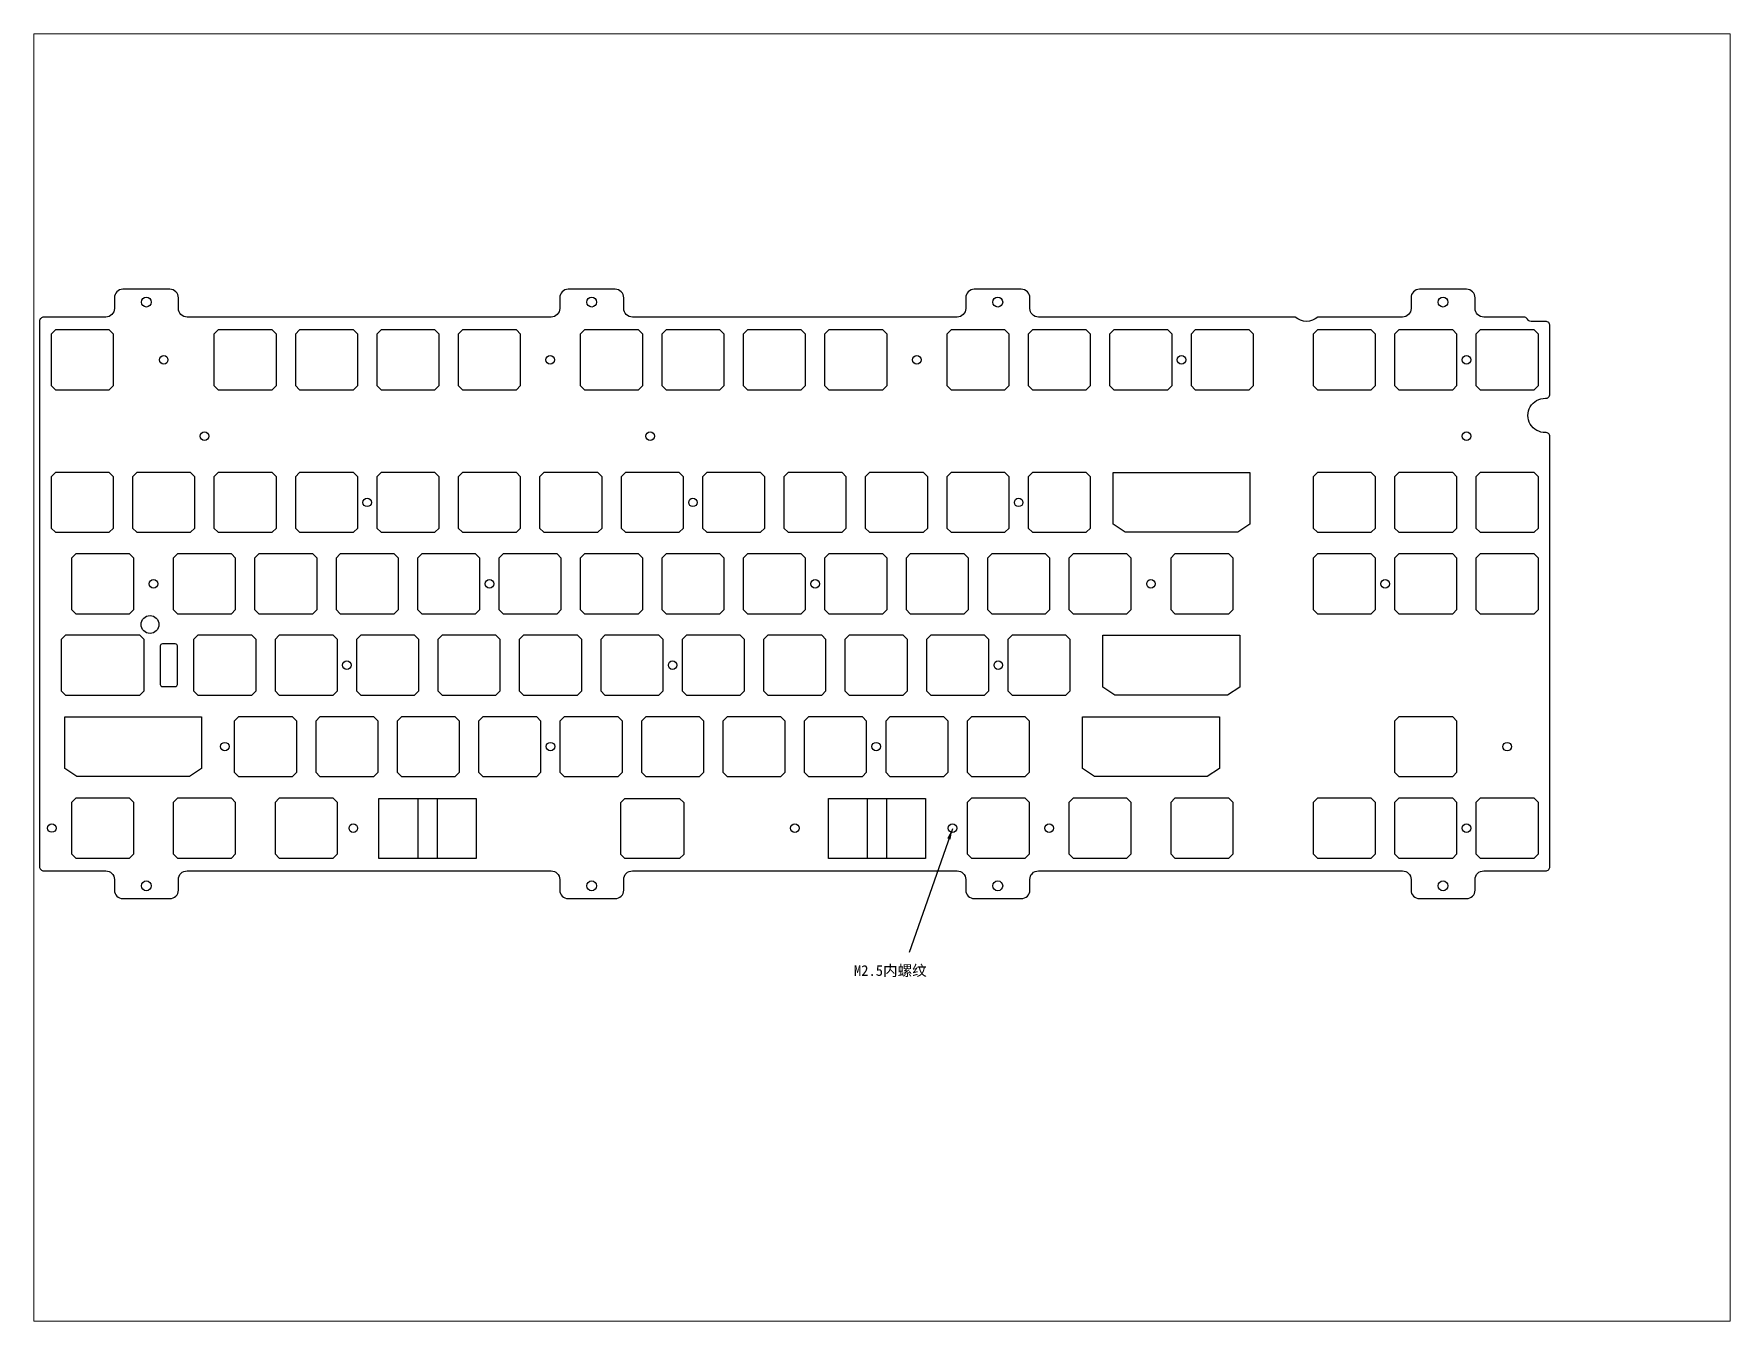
# Paper-space layout '布局1' of a CAD drawing. Header units: millimetres. Extents: x 26 to 231, y 20 to 176.
# The model-space entities are those that its viewports show. They can reach past a viewport. Long polylines and large blocks are cut down to what shows.
import ezdxf

# ---------------------------------------------------------------- set-up
doc = ezdxf.new("R2010")
doc.units = ezdxf.units.MM
doc.styles.get("Standard").update_dxf_attribs({"font": 'arial.ttf'})
doc.dimstyles.new('ISO-25', dxfattribs={"dimtxt": 2.5, "dimasz": 2.5, "dimexe": 1.25, "dimexo": 0.625, "dimtad": 1, "dimtxsty": 'Standard', "dimcen": 2.5, "dimadec": 0, "dimazin": 0, "dimtfac": 1, "dimtmove": 0, "dimatfit": 3, "dimfxl": 1, "dimarcsym": 0})

msp = doc.modelspace()

# ---------------------------------------------------------------- linework, layer by layer
at = {"color": 7, "linetype": 'Continuous'}
for p, q in [((2398.59, 1988.97), (2397.59, 1987.97)), ((2411.19, 1988.97), (2398.59, 1988.97)), ((2412.19, 1987.97), (2411.19, 1988.97)), ((2436.69, 1988.97), (2435.69, 1987.97)), ((2449.29, 1988.97), (2436.69, 1988.97)), ((2450.29, 1987.97), (2449.29, 1988.97)), ((2455.74, 1988.97), (2454.74, 1987.97)), ((2468.34, 1988.97), (2455.74, 1988.97)), ((2469.34, 1987.97), (2468.34, 1988.97)), ((2474.79, 1988.97), (2473.79, 1987.97)), ((2487.39, 1988.97), (2474.79, 1988.97)), ((2488.39, 1987.97), (2487.39, 1988.97)), ((2493.84, 1988.97), (2492.84, 1987.97)), ((2506.44, 1988.97), (2493.84, 1988.97)), ((2507.44, 1987.97), (2506.44, 1988.97)), ((2522.41, 1988.97), (2521.41, 1987.97)), ((2535.01, 1988.97), (2522.41, 1988.97)), ((2536.01, 1987.97), (2535.01, 1988.97)), ((2541.46, 1988.97), (2540.46, 1987.97)), ((2554.06, 1988.97), (2541.46, 1988.97)), ((2555.06, 1987.97), (2554.06, 1988.97)), ((2560.51, 1988.97), (2559.51, 1987.97)), ((2573.11, 1988.97), (2560.51, 1988.97)), ((2574.11, 1987.97), (2573.11, 1988.97)), ((2579.56, 1988.97), (2578.56, 1987.97)), ((2592.16, 1988.97), (2579.56, 1988.97)), ((2593.16, 1987.97), (2592.16, 1988.97)), ((2608.14, 1988.97), (2607.14, 1987.97)), ((2620.74, 1988.97), (2608.14, 1988.97)), ((2621.74, 1987.97), (2620.74, 1988.97)), ((2627.19, 1988.97), (2626.19, 1987.97)), ((2639.79, 1988.97), (2627.19, 1988.97)), ((2640.79, 1987.97), (2639.79, 1988.97)), ((2646.24, 1988.97), (2645.24, 1987.97)), ((2658.84, 1988.97), (2646.24, 1988.97)), ((2659.84, 1987.97), (2658.84, 1988.97)), ((2665.29, 1988.97), (2664.29, 1987.97)), ((2677.89, 1988.97), (2665.29, 1988.97)), ((2678.89, 1987.97), (2677.89, 1988.97)), ((2693.86, 1988.97), (2692.86, 1987.97)), ((2706.46, 1988.97), (2693.86, 1988.97)), ((2707.46, 1987.97), (2706.46, 1988.97)), ((2712.91, 1988.97), (2711.91, 1987.97)), ((2725.51, 1988.97), (2712.91, 1988.97)), ((2726.51, 1987.97), (2725.51, 1988.97)), ((2731.96, 1988.97), (2730.96, 1987.97)), ((2744.56, 1988.97), (2731.96, 1988.97)), ((2745.56, 1987.97), (2744.56, 1988.97)), ((2397.59, 1987.97), (2397.59, 1975.97)), ((2412.19, 1975.97), (2412.19, 1987.97)), ((2435.69, 1987.97), (2435.69, 1975.97)), ((2450.29, 1975.97), (2450.29, 1987.97)), ((2454.74, 1987.97), (2454.74, 1975.97)), ((2469.34, 1975.97), (2469.34, 1987.97)), ((2473.79, 1987.97), (2473.79, 1975.97)), ((2488.39, 1975.97), (2488.39, 1987.97)), ((2492.84, 1987.97), (2492.84, 1975.97)), ((2507.44, 1975.97), (2507.44, 1987.97)), ((2521.41, 1987.97), (2521.41, 1975.97)), ((2536.01, 1975.97), (2536.01, 1987.97)), ((2540.46, 1987.97), (2540.46, 1975.97)), ((2555.06, 1975.97), (2555.06, 1987.97)), ((2559.51, 1987.97), (2559.51, 1975.97)), ((2574.11, 1975.97), (2574.11, 1987.97)), ((2578.56, 1987.97), (2578.56, 1975.97)), ((2593.16, 1975.97), (2593.16, 1987.97)), ((2607.14, 1987.97), (2607.14, 1975.97)), ((2621.74, 1975.97), (2621.74, 1987.97)), ((2626.19, 1987.97), (2626.19, 1975.97)), ((2640.79, 1975.97), (2640.79, 1987.97)), ((2645.24, 1987.97), (2645.24, 1975.97)), ((2659.84, 1975.97), (2659.84, 1987.97)), ((2664.29, 1987.97), (2664.29, 1975.97)), ((2678.89, 1975.97), (2678.89, 1987.97)), ((2692.86, 1987.97), (2692.86, 1975.97)), ((2707.46, 1975.97), (2707.46, 1987.97)), ((2711.91, 1987.97), (2711.91, 1975.97)), ((2726.51, 1975.97), (2726.51, 1987.97)), ((2730.96, 1987.97), (2730.96, 1975.97)), ((2745.56, 1975.97), (2745.56, 1987.97)), ((2397.59, 1975.97), (2398.59, 1974.97)), ((2398.59, 1974.97), (2411.19, 1974.97)), ((2411.19, 1974.97), (2412.19, 1975.97)), ((2435.69, 1975.97), (2436.69, 1974.97)), ((2436.69, 1974.97), (2449.29, 1974.97)), ((2449.29, 1974.97), (2450.29, 1975.97)), ((2454.74, 1975.97), (2455.74, 1974.97)), ((2455.74, 1974.97), (2468.34, 1974.97)), ((2468.34, 1974.97), (2469.34, 1975.97)), ((2473.79, 1975.97), (2474.79, 1974.97)), ((2474.79, 1974.97), (2487.39, 1974.97)), ((2487.39, 1974.97), (2488.39, 1975.97)), ((2492.84, 1975.97), (2493.84, 1974.97)), ((2493.84, 1974.97), (2506.44, 1974.97)), ((2506.44, 1974.97), (2507.44, 1975.97)), ((2521.41, 1975.97), (2522.41, 1974.97)), ((2522.41, 1974.97), (2535.01, 1974.97)), ((2535.01, 1974.97), (2536.01, 1975.97)), ((2540.46, 1975.97), (2541.46, 1974.97)), ((2541.46, 1974.97), (2554.06, 1974.97)), ((2554.06, 1974.97), (2555.06, 1975.97)), ((2559.51, 1975.97), (2560.51, 1974.97)), ((2560.51, 1974.97), (2573.11, 1974.97)), ((2573.11, 1974.97), (2574.11, 1975.97)), ((2578.56, 1975.97), (2579.56, 1974.97)), ((2579.56, 1974.97), (2592.16, 1974.97)), ((2592.16, 1974.97), (2593.16, 1975.97)), ((2607.14, 1975.97), (2608.14, 1974.97)), ((2608.14, 1974.97), (2620.74, 1974.97)), ((2620.74, 1974.97), (2621.74, 1975.97)), ((2626.19, 1975.97), (2627.19, 1974.97)), ((2627.19, 1974.97), (2639.79, 1974.97)), ((2639.79, 1974.97), (2640.79, 1975.97)), ((2645.24, 1975.97), (2646.24, 1974.97)), ((2646.24, 1974.97), (2658.84, 1974.97)), ((2658.84, 1974.97), (2659.84, 1975.97)), ((2664.29, 1975.97), (2665.29, 1974.97)), ((2665.29, 1974.97), (2677.89, 1974.97)), ((2677.89, 1974.97), (2678.89, 1975.97)), ((2692.86, 1975.97), (2693.86, 1974.97)), ((2693.86, 1974.97), (2706.46, 1974.97)), ((2706.46, 1974.97), (2707.46, 1975.97)), ((2711.91, 1975.97), (2712.91, 1974.97)), ((2712.91, 1974.97), (2725.51, 1974.97)), ((2725.51, 1974.97), (2726.51, 1975.97)), ((2730.96, 1975.97), (2731.96, 1974.97)), ((2731.96, 1974.97), (2744.56, 1974.97)), ((2744.56, 1974.97), (2745.56, 1975.97)), ((2398.59, 1955.63), (2397.59, 1954.63)), ((2397.59, 1954.63), (2397.59, 1942.63)), ((2411.19, 1955.63), (2398.59, 1955.63)), ((2412.19, 1954.63), (2411.19, 1955.63)), ((2412.19, 1942.63), (2412.19, 1954.63)), ((2417.64, 1955.63), (2416.64, 1954.63)), ((2416.64, 1954.63), (2416.64, 1942.63)), ((2430.24, 1955.63), (2417.64, 1955.63)), ((2431.24, 1954.63), (2430.24, 1955.63)), ((2431.24, 1942.63), (2431.24, 1954.63)), ((2436.69, 1955.63), (2435.69, 1954.63)), ((2435.69, 1954.63), (2435.69, 1942.63)), ((2449.29, 1955.63), (2436.69, 1955.63)), ((2450.29, 1954.63), (2449.29, 1955.63)), ((2450.29, 1942.63), (2450.29, 1954.63)), ((2455.74, 1955.63), (2454.74, 1954.63)), ((2454.74, 1954.63), (2454.74, 1942.63)), ((2468.34, 1955.63), (2455.74, 1955.63)), ((2469.34, 1954.63), (2468.34, 1955.63)), ((2469.34, 1942.63), (2469.34, 1954.63)), ((2474.79, 1955.63), (2473.79, 1954.63)), ((2473.79, 1954.63), (2473.79, 1942.63)), ((2487.39, 1955.63), (2474.79, 1955.63)), ((2488.39, 1954.63), (2487.39, 1955.63)), ((2488.39, 1942.63), (2488.39, 1954.63)), ((2493.84, 1955.63), (2492.84, 1954.63)), ((2492.84, 1954.63), (2492.84, 1942.63)), ((2506.44, 1955.63), (2493.84, 1955.63)), ((2507.44, 1954.63), (2506.44, 1955.63)), ((2507.44, 1942.63), (2507.44, 1954.63)), ((2512.89, 1955.63), (2511.89, 1954.63)), ((2511.89, 1954.63), (2511.89, 1942.63)), ((2525.49, 1955.63), (2512.89, 1955.63)), ((2526.49, 1954.63), (2525.49, 1955.63)), ((2526.49, 1942.63), (2526.49, 1954.63)), ((2531.94, 1955.63), (2530.94, 1954.63)), ((2530.94, 1954.63), (2530.94, 1942.63)), ((2544.54, 1955.63), (2531.94, 1955.63)), ((2545.54, 1954.63), (2544.54, 1955.63)), ((2545.54, 1942.63), (2545.54, 1954.63)), ((2550.99, 1955.63), (2549.99, 1954.63)), ((2549.99, 1954.63), (2549.99, 1942.63)), ((2563.59, 1955.63), (2550.99, 1955.63)), ((2564.59, 1954.63), (2563.59, 1955.63)), ((2564.59, 1942.63), (2564.59, 1954.63)), ((2570.04, 1955.63), (2569.04, 1954.63)), ((2569.04, 1954.63), (2569.04, 1942.63)), ((2582.64, 1955.63), (2570.04, 1955.63)), ((2583.64, 1954.63), (2582.64, 1955.63)), ((2583.64, 1942.63), (2583.64, 1954.63)), ((2589.09, 1955.63), (2588.09, 1954.63)), ((2588.09, 1954.63), (2588.09, 1942.63)), ((2601.69, 1955.63), (2589.09, 1955.63)), ((2602.69, 1954.63), (2601.69, 1955.63)), ((2602.69, 1942.63), (2602.69, 1954.63)), ((2608.14, 1955.63), (2607.14, 1954.63)), ((2607.14, 1954.63), (2607.14, 1942.63)), ((2620.74, 1955.63), (2608.14, 1955.63)), ((2621.74, 1954.63), (2620.74, 1955.63)), ((2621.74, 1942.63), (2621.74, 1954.63)), ((2627.19, 1955.63), (2626.19, 1954.63)), ((2626.19, 1954.63), (2626.19, 1942.63)), ((2639.79, 1955.63), (2627.19, 1955.63)), ((2640.79, 1954.63), (2639.79, 1955.63)), ((2640.79, 1942.63), (2640.79, 1954.63)), ((2693.86, 1955.63), (2692.86, 1954.63)), ((2692.86, 1954.63), (2692.86, 1942.63)), ((2706.46, 1955.63), (2693.86, 1955.63)), ((2707.46, 1954.63), (2706.46, 1955.63)), ((2707.46, 1942.63), (2707.46, 1954.63)), ((2712.91, 1955.63), (2711.91, 1954.63)), ((2711.91, 1954.63), (2711.91, 1942.63)), ((2725.51, 1955.63), (2712.91, 1955.63)), ((2726.51, 1954.63), (2725.51, 1955.63)), ((2726.51, 1942.63), (2726.51, 1954.63)), ((2731.96, 1955.63), (2730.96, 1954.63)), ((2730.96, 1954.63), (2730.96, 1942.63)), ((2744.56, 1955.63), (2731.96, 1955.63)), ((2745.56, 1954.63), (2744.56, 1955.63)), ((2745.56, 1942.63), (2745.56, 1954.63)), ((2397.59, 1942.63), (2398.59, 1941.63)), ((2398.59, 1941.63), (2411.19, 1941.63)), ((2411.19, 1941.63), (2412.19, 1942.63)), ((2416.64, 1942.63), (2417.64, 1941.63)), ((2417.64, 1941.63), (2430.24, 1941.63)), ((2430.24, 1941.63), (2431.24, 1942.63)), ((2435.69, 1942.63), (2436.69, 1941.63)), ((2436.69, 1941.63), (2449.29, 1941.63)), ((2449.29, 1941.63), (2450.29, 1942.63)), ((2454.74, 1942.63), (2455.74, 1941.63)), ((2455.74, 1941.63), (2468.34, 1941.63)), ((2468.34, 1941.63), (2469.34, 1942.63)), ((2473.79, 1942.63), (2474.79, 1941.63)), ((2474.79, 1941.63), (2487.39, 1941.63)), ((2487.39, 1941.63), (2488.39, 1942.63)), ((2492.84, 1942.63), (2493.84, 1941.63)), ((2493.84, 1941.63), (2506.44, 1941.63)), ((2506.44, 1941.63), (2507.44, 1942.63)), ((2511.89, 1942.63), (2512.89, 1941.63)), ((2512.89, 1941.63), (2525.49, 1941.63)), ((2525.49, 1941.63), (2526.49, 1942.63)), ((2530.94, 1942.63), (2531.94, 1941.63)), ((2531.94, 1941.63), (2544.54, 1941.63)), ((2544.54, 1941.63), (2545.54, 1942.63)), ((2549.99, 1942.63), (2550.99, 1941.63)), ((2550.99, 1941.63), (2563.59, 1941.63)), ((2563.59, 1941.63), (2564.59, 1942.63)), ((2569.04, 1942.63), (2570.04, 1941.63)), ((2570.04, 1941.63), (2582.64, 1941.63)), ((2582.64, 1941.63), (2583.64, 1942.63)), ((2588.09, 1942.63), (2589.09, 1941.63)), ((2589.09, 1941.63), (2601.69, 1941.63)), ((2601.69, 1941.63), (2602.69, 1942.63)), ((2607.14, 1942.63), (2608.14, 1941.63)), ((2608.14, 1941.63), (2620.74, 1941.63)), ((2620.74, 1941.63), (2621.74, 1942.63)), ((2626.19, 1942.63), (2627.19, 1941.63)), ((2627.19, 1941.63), (2639.79, 1941.63)), ((2639.79, 1941.63), (2640.79, 1942.63)), ((2692.86, 1942.63), (2693.86, 1941.63)), ((2693.86, 1941.63), (2706.46, 1941.63)), ((2706.46, 1941.63), (2707.46, 1942.63)), ((2711.91, 1942.63), (2712.91, 1941.63)), ((2712.91, 1941.63), (2725.51, 1941.63)), ((2725.51, 1941.63), (2726.51, 1942.63)), ((2730.96, 1942.63), (2731.96, 1941.63)), ((2731.96, 1941.63), (2744.56, 1941.63)), ((2744.56, 1941.63), (2745.56, 1942.63)), ((2403.35, 1936.58), (2402.35, 1935.58)), ((2415.95, 1936.58), (2403.35, 1936.58)), ((2416.95, 1935.58), (2415.95, 1936.58)), ((2427.16, 1936.58), (2426.16, 1935.58)), ((2439.76, 1936.58), (2427.16, 1936.58)), ((2440.76, 1935.58), (2439.76, 1936.58)), ((2446.21, 1936.58), (2445.21, 1935.58)), ((2458.81, 1936.58), (2446.21, 1936.58)), ((2459.81, 1935.58), (2458.81, 1936.58)), ((2465.26, 1936.58), (2464.26, 1935.58)), ((2477.86, 1936.58), (2465.26, 1936.58)), ((2478.86, 1935.58), (2477.86, 1936.58)), ((2484.31, 1936.58), (2483.31, 1935.58)), ((2496.91, 1936.58), (2484.31, 1936.58)), ((2497.91, 1935.58), (2496.91, 1936.58)), ((2503.36, 1936.58), (2502.36, 1935.58)), ((2515.96, 1936.58), (2503.36, 1936.58)), ((2516.96, 1935.58), (2515.96, 1936.58)), ((2522.41, 1936.58), (2521.41, 1935.58)), ((2535.01, 1936.58), (2522.41, 1936.58)), ((2536.01, 1935.58), (2535.01, 1936.58)), ((2541.46, 1936.58), (2540.46, 1935.58)), ((2554.06, 1936.58), (2541.46, 1936.58)), ((2555.06, 1935.58), (2554.06, 1936.58)), ((2560.51, 1936.58), (2559.51, 1935.58)), ((2573.11, 1936.58), (2560.51, 1936.58)), ((2574.11, 1935.58), (2573.11, 1936.58)), ((2579.56, 1936.58), (2578.56, 1935.58)), ((2592.16, 1936.58), (2579.56, 1936.58)), ((2593.16, 1935.58), (2592.16, 1936.58)), ((2598.61, 1936.58), (2597.61, 1935.58)), ((2611.21, 1936.58), (2598.61, 1936.58)), ((2612.21, 1935.58), (2611.21, 1936.58)), ((2617.66, 1936.58), (2616.66, 1935.58)), ((2630.26, 1936.58), (2617.66, 1936.58)), ((2631.26, 1935.58), (2630.26, 1936.58)), ((2636.71, 1936.58), (2635.71, 1935.58)), ((2649.31, 1936.58), (2636.71, 1936.58)), ((2650.31, 1935.58), (2649.31, 1936.58)), ((2660.53, 1936.58), (2659.53, 1935.58)), ((2673.13, 1936.58), (2660.53, 1936.58)), ((2674.13, 1935.58), (2673.13, 1936.58)), ((2693.86, 1936.58), (2692.86, 1935.58)), ((2706.46, 1936.58), (2693.86, 1936.58)), ((2707.46, 1935.58), (2706.46, 1936.58)), ((2712.91, 1936.58), (2711.91, 1935.58)), ((2725.51, 1936.58), (2712.91, 1936.58)), ((2726.51, 1935.58), (2725.51, 1936.58)), ((2731.96, 1936.58), (2730.96, 1935.58)), ((2744.56, 1936.58), (2731.96, 1936.58)), ((2745.56, 1935.58), (2744.56, 1936.58)), ((2402.35, 1935.58), (2402.35, 1923.58)), ((2416.95, 1923.58), (2416.95, 1935.58)), ((2426.16, 1935.58), (2426.16, 1923.58)), ((2440.76, 1923.58), (2440.76, 1935.58)), ((2445.21, 1935.58), (2445.21, 1923.58)), ((2459.81, 1923.58), (2459.81, 1935.58)), ((2464.26, 1935.58), (2464.26, 1923.58)), ((2478.86, 1923.58), (2478.86, 1935.58)), ((2483.31, 1935.58), (2483.31, 1923.58)), ((2497.91, 1923.58), (2497.91, 1935.58)), ((2502.36, 1935.58), (2502.36, 1923.58)), ((2516.96, 1923.58), (2516.96, 1935.58)), ((2521.41, 1935.58), (2521.41, 1923.58)), ((2536.01, 1923.58), (2536.01, 1935.58)), ((2540.46, 1935.58), (2540.46, 1923.58)), ((2555.06, 1923.58), (2555.06, 1935.58)), ((2559.51, 1935.58), (2559.51, 1923.58)), ((2574.11, 1923.58), (2574.11, 1935.58)), ((2578.56, 1935.58), (2578.56, 1923.58)), ((2593.16, 1923.58), (2593.16, 1935.58)), ((2597.61, 1935.58), (2597.61, 1923.58)), ((2612.21, 1923.58), (2612.21, 1935.58)), ((2616.66, 1935.58), (2616.66, 1923.58)), ((2631.26, 1923.58), (2631.26, 1935.58)), ((2635.71, 1935.58), (2635.71, 1923.58)), ((2650.31, 1923.58), (2650.31, 1935.58)), ((2659.53, 1935.58), (2659.53, 1923.58)), ((2674.13, 1923.58), (2674.13, 1935.58)), ((2692.86, 1935.58), (2692.86, 1923.58)), ((2707.46, 1923.58), (2707.46, 1935.58)), ((2711.91, 1935.58), (2711.91, 1923.58)), ((2726.51, 1923.58), (2726.51, 1935.58)), ((2730.96, 1935.58), (2730.96, 1923.58)), ((2745.56, 1923.58), (2745.56, 1935.58)), ((2402.35, 1923.58), (2403.35, 1922.58)), ((2403.35, 1922.58), (2415.95, 1922.58)), ((2415.95, 1922.58), (2416.95, 1923.58)), ((2426.16, 1923.58), (2427.16, 1922.58)), ((2427.16, 1922.58), (2439.76, 1922.58)), ((2439.76, 1922.58), (2440.76, 1923.58)), ((2445.21, 1923.58), (2446.21, 1922.58)), ((2446.21, 1922.58), (2458.81, 1922.58)), ((2458.81, 1922.58), (2459.81, 1923.58)), ((2464.26, 1923.58), (2465.26, 1922.58)), ((2465.26, 1922.58), (2477.86, 1922.58)), ((2477.86, 1922.58), (2478.86, 1923.58)), ((2483.31, 1923.58), (2484.31, 1922.58)), ((2484.31, 1922.58), (2496.91, 1922.58)), ((2496.91, 1922.58), (2497.91, 1923.58)), ((2502.36, 1923.58), (2503.36, 1922.58)), ((2503.36, 1922.58), (2515.96, 1922.58)), ((2515.96, 1922.58), (2516.96, 1923.58)), ((2521.41, 1923.58), (2522.41, 1922.58)), ((2522.41, 1922.58), (2535.01, 1922.58)), ((2535.01, 1922.58), (2536.01, 1923.58)), ((2540.46, 1923.58), (2541.46, 1922.58)), ((2541.46, 1922.58), (2554.06, 1922.58)), ((2554.06, 1922.58), (2555.06, 1923.58)), ((2559.51, 1923.58), (2560.51, 1922.58)), ((2560.51, 1922.58), (2573.11, 1922.58)), ((2573.11, 1922.58), (2574.11, 1923.58)), ((2578.56, 1923.58), (2579.56, 1922.58)), ((2579.56, 1922.58), (2592.16, 1922.58)), ((2592.16, 1922.58), (2593.16, 1923.58)), ((2597.61, 1923.58), (2598.61, 1922.58)), ((2598.61, 1922.58), (2611.21, 1922.58)), ((2611.21, 1922.58), (2612.21, 1923.58)), ((2616.66, 1923.58), (2617.66, 1922.58)), ((2617.66, 1922.58), (2630.26, 1922.58)), ((2630.26, 1922.58), (2631.26, 1923.58)), ((2635.71, 1923.58), (2636.71, 1922.58)), ((2636.71, 1922.58), (2649.31, 1922.58)), ((2649.31, 1922.58), (2650.31, 1923.58)), ((2659.53, 1923.58), (2660.53, 1922.58)), ((2660.53, 1922.58), (2673.13, 1922.58)), ((2673.13, 1922.58), (2674.13, 1923.58)), ((2692.86, 1923.58), (2693.86, 1922.58)), ((2693.86, 1922.58), (2706.46, 1922.58)), ((2706.46, 1922.58), (2707.46, 1923.58)), ((2711.91, 1923.58), (2712.91, 1922.58)), ((2712.91, 1922.58), (2725.51, 1922.58)), ((2725.51, 1922.58), (2726.51, 1923.58)), ((2730.96, 1923.58), (2731.96, 1922.58)), ((2731.96, 1922.58), (2744.56, 1922.58)), ((2744.56, 1922.58), (2745.56, 1923.58)), ((2400.97, 1917.53), (2399.97, 1916.53)), ((2418.33, 1917.53), (2400.97, 1917.53)), ((2419.33, 1916.53), (2418.33, 1917.53)), ((2431.93, 1917.53), (2430.93, 1916.53)), ((2444.53, 1917.53), (2431.93, 1917.53)), ((2445.53, 1916.53), (2444.53, 1917.53)), ((2450.98, 1917.53), (2449.98, 1916.53)), ((2463.58, 1917.53), (2450.98, 1917.53)), ((2464.58, 1916.53), (2463.58, 1917.53)), ((2470.03, 1917.53), (2469.03, 1916.53)), ((2482.63, 1917.53), (2470.03, 1917.53)), ((2483.63, 1916.53), (2482.63, 1917.53)), ((2489.08, 1917.53), (2488.08, 1916.53)), ((2501.68, 1917.53), (2489.08, 1917.53)), ((2502.68, 1916.53), (2501.68, 1917.53)), ((2508.13, 1917.53), (2507.13, 1916.53)), ((2520.73, 1917.53), (2508.13, 1917.53)), ((2521.73, 1916.53), (2520.73, 1917.53)), ((2527.18, 1917.53), (2526.18, 1916.53)), ((2539.78, 1917.53), (2527.18, 1917.53)), ((2540.78, 1916.53), (2539.78, 1917.53)), ((2546.23, 1917.53), (2545.23, 1916.53)), ((2558.83, 1917.53), (2546.23, 1917.53)), ((2559.83, 1916.53), (2558.83, 1917.53)), ((2565.28, 1917.53), (2564.28, 1916.53)), ((2577.88, 1917.53), (2565.28, 1917.53)), ((2578.88, 1916.53), (2577.88, 1917.53)), ((2584.33, 1917.53), (2583.33, 1916.53)), ((2596.93, 1917.53), (2584.33, 1917.53)), ((2597.93, 1916.53), (2596.93, 1917.53)), ((2603.38, 1917.53), (2602.38, 1916.53)), ((2615.98, 1917.53), (2603.38, 1917.53)), ((2616.98, 1916.53), (2615.98, 1917.53)), ((2622.43, 1917.53), (2621.43, 1916.53)), ((2635.03, 1917.53), (2622.43, 1917.53)), ((2636.03, 1916.53), (2635.03, 1917.53)), ((2399.97, 1916.53), (2399.97, 1904.53)), ((2419.33, 1904.53), (2419.33, 1916.53)), ((2430.93, 1916.53), (2430.93, 1904.53)), ((2445.53, 1904.53), (2445.53, 1916.53)), ((2449.98, 1916.53), (2449.98, 1904.53)), ((2464.58, 1904.53), (2464.58, 1916.53)), ((2469.03, 1916.53), (2469.03, 1904.53)), ((2483.63, 1904.53), (2483.63, 1916.53)), ((2488.08, 1916.53), (2488.08, 1904.53)), ((2502.68, 1904.53), (2502.68, 1916.53)), ((2507.13, 1916.53), (2507.13, 1904.53)), ((2521.73, 1904.53), (2521.73, 1916.53)), ((2526.18, 1916.53), (2526.18, 1904.53)), ((2540.78, 1904.53), (2540.78, 1916.53)), ((2545.23, 1916.53), (2545.23, 1904.53)), ((2559.83, 1904.53), (2559.83, 1916.53)), ((2564.28, 1916.53), (2564.28, 1904.53)), ((2578.88, 1904.53), (2578.88, 1916.53)), ((2583.33, 1916.53), (2583.33, 1904.53)), ((2597.93, 1904.53), (2597.93, 1916.53)), ((2602.38, 1916.53), (2602.38, 1904.53)), ((2616.98, 1904.53), (2616.98, 1916.53)), ((2621.43, 1916.53), (2621.43, 1904.53)), ((2636.03, 1904.53), (2636.03, 1916.53)), ((2399.97, 1904.53), (2400.97, 1903.53)), ((2400.97, 1903.53), (2418.33, 1903.53)), ((2418.33, 1903.53), (2419.33, 1904.53)), ((2430.93, 1904.53), (2431.93, 1903.53)), ((2431.93, 1903.53), (2444.53, 1903.53)), ((2444.53, 1903.53), (2445.53, 1904.53)), ((2449.98, 1904.53), (2450.98, 1903.53)), ((2450.98, 1903.53), (2463.58, 1903.53)), ((2463.58, 1903.53), (2464.58, 1904.53)), ((2469.03, 1904.53), (2470.03, 1903.53)), ((2470.03, 1903.53), (2482.63, 1903.53)), ((2482.63, 1903.53), (2483.63, 1904.53)), ((2488.08, 1904.53), (2489.08, 1903.53)), ((2489.08, 1903.53), (2501.68, 1903.53)), ((2501.68, 1903.53), (2502.68, 1904.53)), ((2507.13, 1904.53), (2508.13, 1903.53)), ((2508.13, 1903.53), (2520.73, 1903.53)), ((2520.73, 1903.53), (2521.73, 1904.53)), ((2526.18, 1904.53), (2527.18, 1903.53)), ((2527.18, 1903.53), (2539.78, 1903.53)), ((2539.78, 1903.53), (2540.78, 1904.53)), ((2545.23, 1904.53), (2546.23, 1903.53)), ((2546.23, 1903.53), (2558.83, 1903.53)), ((2558.83, 1903.53), (2559.83, 1904.53)), ((2564.28, 1904.53), (2565.28, 1903.53)), ((2565.28, 1903.53), (2577.88, 1903.53)), ((2577.88, 1903.53), (2578.88, 1904.53)), ((2583.33, 1904.53), (2584.33, 1903.53)), ((2584.33, 1903.53), (2596.93, 1903.53)), ((2596.93, 1903.53), (2597.93, 1904.53)), ((2602.38, 1904.53), (2603.38, 1903.53)), ((2603.38, 1903.53), (2615.98, 1903.53)), ((2615.98, 1903.53), (2616.98, 1904.53)), ((2621.43, 1904.53), (2622.43, 1903.53)), ((2622.43, 1903.53), (2635.03, 1903.53)), ((2635.03, 1903.53), (2636.03, 1904.53)), ((2441.45, 1898.48), (2440.45, 1897.48)), ((2440.45, 1897.48), (2440.45, 1885.48)), ((2454.05, 1898.48), (2441.45, 1898.48)), ((2455.05, 1897.48), (2454.05, 1898.48)), ((2455.05, 1885.48), (2455.05, 1897.48)), ((2460.5, 1898.48), (2459.5, 1897.48)), ((2459.5, 1897.48), (2459.5, 1885.48)), ((2473.1, 1898.48), (2460.5, 1898.48)), ((2474.1, 1897.48), (2473.1, 1898.48)), ((2474.1, 1885.48), (2474.1, 1897.48)), ((2479.55, 1898.48), (2478.55, 1897.48)), ((2478.55, 1897.48), (2478.55, 1885.48)), ((2492.15, 1898.48), (2479.55, 1898.48)), ((2493.15, 1897.48), (2492.15, 1898.48)), ((2493.15, 1885.48), (2493.15, 1897.48)), ((2498.6, 1898.48), (2497.6, 1897.48)), ((2497.6, 1897.48), (2497.6, 1885.48)), ((2511.2, 1898.48), (2498.6, 1898.48)), ((2512.2, 1897.48), (2511.2, 1898.48)), ((2512.2, 1885.48), (2512.2, 1897.48)), ((2517.65, 1898.48), (2516.65, 1897.48)), ((2516.65, 1897.48), (2516.65, 1885.48)), ((2530.25, 1898.48), (2517.65, 1898.48)), ((2531.25, 1897.48), (2530.25, 1898.48)), ((2531.25, 1885.48), (2531.25, 1897.48)), ((2536.7, 1898.48), (2535.7, 1897.48)), ((2535.7, 1897.48), (2535.7, 1885.48)), ((2549.3, 1898.48), (2536.7, 1898.48)), ((2550.3, 1897.48), (2549.3, 1898.48)), ((2550.3, 1885.48), (2550.3, 1897.48)), ((2555.75, 1898.48), (2554.75, 1897.48)), ((2554.75, 1897.48), (2554.75, 1885.48)), ((2568.35, 1898.48), (2555.75, 1898.48)), ((2569.35, 1897.48), (2568.35, 1898.48)), ((2569.35, 1885.48), (2569.35, 1897.48)), ((2574.8, 1898.48), (2573.8, 1897.48)), ((2573.8, 1897.48), (2573.8, 1885.48)), ((2587.4, 1898.48), (2574.8, 1898.48)), ((2588.4, 1897.48), (2587.4, 1898.48)), ((2588.4, 1885.48), (2588.4, 1897.48)), ((2593.85, 1898.48), (2592.85, 1897.48)), ((2592.85, 1897.48), (2592.85, 1885.48)), ((2606.45, 1898.48), (2593.85, 1898.48)), ((2607.45, 1897.48), (2606.45, 1898.48)), ((2607.45, 1885.48), (2607.45, 1897.48)), ((2612.9, 1898.48), (2611.9, 1897.48)), ((2611.9, 1897.48), (2611.9, 1885.48)), ((2625.5, 1898.48), (2612.9, 1898.48)), ((2626.5, 1897.48), (2625.5, 1898.48)), ((2626.5, 1885.48), (2626.5, 1897.48)), ((2712.91, 1898.48), (2711.91, 1897.48)), ((2711.91, 1897.48), (2711.91, 1885.48)), ((2725.51, 1898.48), (2712.91, 1898.48)), ((2726.51, 1897.48), (2725.51, 1898.48)), ((2726.51, 1885.48), (2726.51, 1897.48)), ((2440.45, 1885.48), (2441.45, 1884.48)), ((2454.05, 1884.48), (2455.05, 1885.48)), ((2459.5, 1885.48), (2460.5, 1884.48)), ((2473.1, 1884.48), (2474.1, 1885.48)), ((2478.55, 1885.48), (2479.55, 1884.48)), ((2492.15, 1884.48), (2493.15, 1885.48)), ((2497.6, 1885.48), (2498.6, 1884.48)), ((2511.2, 1884.48), (2512.2, 1885.48)), ((2516.65, 1885.48), (2517.65, 1884.48)), ((2530.25, 1884.48), (2531.25, 1885.48)), ((2535.7, 1885.48), (2536.7, 1884.48)), ((2549.3, 1884.48), (2550.3, 1885.48)), ((2554.75, 1885.48), (2555.75, 1884.48)), ((2568.35, 1884.48), (2569.35, 1885.48)), ((2573.8, 1885.48), (2574.8, 1884.48)), ((2587.4, 1884.48), (2588.4, 1885.48)), ((2592.85, 1885.48), (2593.85, 1884.48)), ((2606.45, 1884.48), (2607.45, 1885.48)), ((2611.9, 1885.48), (2612.9, 1884.48)), ((2625.5, 1884.48), (2626.5, 1885.48)), ((2711.91, 1885.48), (2712.91, 1884.48)), ((2725.51, 1884.48), (2726.51, 1885.48)), ((2441.45, 1884.48), (2454.05, 1884.48)), ((2460.5, 1884.48), (2473.1, 1884.48)), ((2479.55, 1884.48), (2492.15, 1884.48)), ((2498.6, 1884.48), (2511.2, 1884.48)), ((2517.65, 1884.48), (2530.25, 1884.48)), ((2536.7, 1884.48), (2549.3, 1884.48)), ((2555.75, 1884.48), (2568.35, 1884.48)), ((2574.8, 1884.48), (2587.4, 1884.48)), ((2593.85, 1884.48), (2606.45, 1884.48)), ((2612.9, 1884.48), (2625.5, 1884.48)), ((2712.91, 1884.48), (2725.51, 1884.48)), ((2403.35, 1879.43), (2402.35, 1878.43)), ((2402.35, 1878.43), (2402.35, 1866.43)), ((2415.95, 1879.43), (2403.35, 1879.43)), ((2416.95, 1878.43), (2415.95, 1879.43)), ((2416.95, 1866.43), (2416.95, 1878.43)), ((2427.16, 1879.43), (2426.16, 1878.43)), ((2426.16, 1878.43), (2426.16, 1866.43)), ((2439.76, 1879.43), (2427.16, 1879.43)), ((2440.76, 1878.43), (2439.76, 1879.43)), ((2440.76, 1866.43), (2440.76, 1878.43)), ((2450.98, 1879.43), (2449.98, 1878.43)), ((2449.98, 1878.43), (2449.98, 1866.43)), ((2463.58, 1879.43), (2450.98, 1879.43)), ((2464.58, 1878.43), (2463.58, 1879.43)), ((2464.58, 1866.43), (2464.58, 1878.43)), ((2612.9, 1879.43), (2611.9, 1878.43)), ((2611.9, 1878.43), (2611.9, 1866.43)), ((2625.5, 1879.43), (2612.9, 1879.43)), ((2626.5, 1878.43), (2625.5, 1879.43)), ((2626.5, 1866.43), (2626.5, 1878.43)), ((2636.71, 1879.43), (2635.71, 1878.43)), ((2635.71, 1878.43), (2635.71, 1866.43)), ((2649.31, 1879.43), (2636.71, 1879.43)), ((2650.31, 1878.43), (2649.31, 1879.43)), ((2650.31, 1866.43), (2650.31, 1878.43)), ((2660.53, 1879.43), (2659.53, 1878.43)), ((2659.53, 1878.43), (2659.53, 1866.43)), ((2673.13, 1879.43), (2660.53, 1879.43)), ((2674.13, 1878.43), (2673.13, 1879.43)), ((2674.13, 1866.43), (2674.13, 1878.43)), ((2693.86, 1879.43), (2692.86, 1878.43)), ((2692.86, 1878.43), (2692.86, 1866.43)), ((2706.46, 1879.43), (2693.86, 1879.43)), ((2707.46, 1878.43), (2706.46, 1879.43)), ((2707.46, 1866.43), (2707.46, 1878.43)), ((2712.91, 1879.43), (2711.91, 1878.43)), ((2711.91, 1878.43), (2711.91, 1866.43)), ((2725.51, 1879.43), (2712.91, 1879.43)), ((2726.51, 1878.43), (2725.51, 1879.43)), ((2726.51, 1866.43), (2726.51, 1878.43)), ((2731.96, 1879.43), (2730.96, 1878.43)), ((2730.96, 1878.43), (2730.96, 1866.43)), ((2744.56, 1879.43), (2731.96, 1879.43)), ((2745.56, 1878.43), (2744.56, 1879.43)), ((2745.56, 1866.43), (2745.56, 1878.43)), ((2402.35, 1866.43), (2403.35, 1865.43)), ((2403.35, 1865.43), (2415.95, 1865.43)), ((2415.95, 1865.43), (2416.95, 1866.43)), ((2426.16, 1866.43), (2427.16, 1865.43)), ((2427.16, 1865.43), (2439.76, 1865.43)), ((2439.76, 1865.43), (2440.76, 1866.43)), ((2449.98, 1866.43), (2450.98, 1865.43)), ((2450.98, 1865.43), (2463.58, 1865.43)), ((2463.58, 1865.43), (2464.58, 1866.43)), ((2611.9, 1866.43), (2612.9, 1865.43)), ((2612.9, 1865.43), (2625.5, 1865.43)), ((2625.5, 1865.43), (2626.5, 1866.43)), ((2635.71, 1866.43), (2636.71, 1865.43)), ((2636.71, 1865.43), (2649.31, 1865.43)), ((2649.31, 1865.43), (2650.31, 1866.43)), ((2659.53, 1866.43), (2660.53, 1865.43)), ((2660.53, 1865.43), (2673.13, 1865.43)), ((2673.13, 1865.43), (2674.13, 1866.43)), ((2692.86, 1866.43), (2693.86, 1865.43)), ((2693.86, 1865.43), (2706.46, 1865.43)), ((2706.46, 1865.43), (2707.46, 1866.43)), ((2711.91, 1866.43), (2712.91, 1865.43)), ((2712.91, 1865.43), (2725.51, 1865.43)), ((2725.51, 1865.43), (2726.51, 1866.43)), ((2730.96, 1866.43), (2731.96, 1865.43)), ((2731.96, 1865.43), (2744.56, 1865.43)), ((2744.56, 1865.43), (2745.56, 1866.43))]:
    msp.add_line(p, q, dxfattribs=at)
at = {"color": 7}
for points in [[(2688.67, 1991.97), (2628.58, 1991.97, -0.414214), (2626.58, 1993.97), (2626.58, 1996.47, 0.414214), (2624.58, 1998.47), (2613.58, 1998.47, 0.414214), (2611.58, 1996.47), (2611.58, 1993.97, -0.414214), (2609.58, 1991.97), (2533.58, 1991.97, -0.414214), (2531.58, 1993.97), (2531.58, 1996.47, 0.414214), (2529.58, 1998.47), (2518.58, 1998.47, 0.414214), (2516.58, 1996.47), (2516.58, 1993.97, -0.414214), (2514.58, 1991.97), (2429.39, 1991.97, -0.414214), (2427.39, 1993.97), (2427.39, 1996.47, 0.414214), (2425.39, 1998.47), (2414.39, 1998.47, 0.414214), (2412.39, 1996.47), (2412.39, 1993.97, -0.414214), (2410.39, 1991.97), (2395.89, 1991.97, 0.414214), (2394.89, 1990.97), (2394.89, 1863.43, 0.414214), (2395.89, 1862.43), (2410.39, 1862.43, -0.414214), (2412.39, 1860.43), (2412.39, 1857.93, 0.414214), (2414.39, 1855.93), (2425.39, 1855.93, 0.414214), (2427.39, 1857.93), (2427.39, 1860.43, -0.414214), (2429.39, 1862.43), (2514.58, 1862.43, -0.414214), (2516.58, 1860.43), (2516.58, 1857.93, 0.414214), (2518.58, 1855.93), (2529.58, 1855.93, 0.414214), (2531.58, 1857.93), (2531.58, 1860.43, -0.414214), (2533.58, 1862.43), (2609.58, 1862.43, -0.414214), (2611.58, 1860.43), (2611.58, 1857.93, 0.414214), (2613.58, 1855.93), (2624.58, 1855.93, 0.414214), (2626.58, 1857.93), (2626.58, 1860.43, -0.414214), (2628.58, 1862.43), (2713.76, 1862.43, -0.414214), (2715.76, 1860.43), (2715.76, 1857.93, 0.414214), (2717.76, 1855.93), (2728.76, 1855.93, 0.414214), (2730.76, 1857.93), (2730.76, 1860.43, -0.414214), (2732.76, 1862.43), (2747.26, 1862.43, 0.414214), (2748.26, 1863.43), (2748.26, 1964, 0.425479), (2747.2, 1964.97, -1.021052), (2747.19, 1972.97, 0.435246), (2748.26, 1973.97), (2748.26, 1989.97, 0.414214), (2747.26, 1990.97), (2743.85, 1990.97, -0.267949), (2742.98, 1991.47, 0.267949), (2742.11, 1991.97), (2732.76, 1991.97, -0.414214), (2730.76, 1993.97), (2730.76, 1996.47, 0.414214), (2728.76, 1998.47), (2717.76, 1998.47, 0.414214), (2715.76, 1996.47), (2715.76, 1993.97, -0.414214), (2713.76, 1991.97), (2693.96, 1991.97, -0.377964)], [(2423.63, 1905.53), (2426.63, 1905.53, 0.414214), (2427.13, 1906.03), (2427.13, 1915.03, 0.414214), (2426.63, 1915.53), (2423.63, 1915.53, 0.414214), (2423.13, 1915.03), (2423.13, 1906.03, 0.414214)]]:
    msp.add_lwpolyline(points, format="xyb", close=True, dxfattribs=at)
for points in [[(2648.88, 1941.63), (2646.06, 1943.51), (2646.06, 1955.63), (2678.06, 1955.63), (2678.06, 1943.51), (2675.24, 1941.63)], [(2646.5, 1903.53), (2643.68, 1905.41), (2643.68, 1917.53), (2675.68, 1917.53), (2675.68, 1905.41), (2672.86, 1903.53)], [(2403.62, 1884.48), (2400.8, 1886.36), (2400.8, 1898.48), (2432.8, 1898.48), (2432.8, 1886.36), (2429.98, 1884.48)], [(2641.74, 1884.48), (2638.92, 1886.36), (2638.92, 1898.48), (2670.92, 1898.48), (2670.92, 1886.36), (2668.1, 1884.48)]]:
    msp.add_lwpolyline(points, close=True, dxfattribs=at)
for points in [[(2474.29, 1879.34), (2487.89, 1879.34), (2487.89, 1865.34), (2474.29, 1865.34)], [(2474.29, 1879.34), (2497.04, 1879.34), (2497.04, 1865.34), (2474.29, 1865.34)], [(2483.44, 1879.34), (2497.04, 1879.34), (2497.04, 1865.34), (2483.44, 1865.34)], [(2545.59, 1878.43), (2545.59, 1866.25), (2544.63, 1865.29), (2531.85, 1865.29), (2530.89, 1866.25), (2530.89, 1878.43), (2531.85, 1879.39), (2544.63, 1879.39)], [(2545.59, 1878.43), (2545.59, 1866.25), (2544.63, 1865.29), (2531.85, 1865.29), (2530.89, 1866.25), (2530.89, 1878.43), (2531.85, 1879.39), (2544.63, 1879.39)], [(2593.04, 1865.34), (2579.44, 1865.34), (2579.44, 1879.34), (2593.04, 1879.34)], [(2579.44, 1879.34), (2602.19, 1879.34), (2602.19, 1865.34), (2579.44, 1865.34)], [(2602.19, 1865.34), (2588.59, 1865.34), (2588.59, 1879.34), (2602.19, 1879.34)]]:
    msp.add_lwpolyline(points, close=True)
for centre, radius in [((2419.89, 1995.47), 1.15), ((2524.08, 1995.47), 1.15), ((2619.08, 1995.47), 1.15), ((2723.26, 1995.47), 1.15), ((2420.73, 1920.06), 2.09), ((2419.89, 1858.93), 1.15), ((2524.08, 1858.93), 1.15), ((2619.08, 1858.93), 1.15), ((2723.26, 1858.93), 1.15)]:
    msp.add_circle(centre, radius, dxfattribs=at)
at = {"color": 1}
for centre in [(2423.94, 1981.97), (2514.33, 1981.97), (2600.15, 1981.97), (2662.06, 1981.97), (2728.74, 1981.97), (2433.46, 1964.13), (2537.76, 1964.13), (2728.74, 1964.13), (2471.56, 1948.63), (2547.76, 1948.63), (2623.96, 1948.63), (2421.56, 1929.58), (2500.14, 1929.58), (2576.34, 1929.58), (2654.92, 1929.58), (2709.69, 1929.58), (2466.8, 1910.53), (2543, 1910.53), (2619.2, 1910.53), (2438.23, 1891.49), (2514.43, 1891.49), (2590.63, 1891.49), (2738.26, 1891.48), (2397.76, 1872.44), (2468.3, 1872.43), (2571.58, 1872.43), (2608.49, 1872.43), (2631.11, 1872.43), (2728.74, 1872.43)]:
    msp.add_circle(centre, 1, dxfattribs=at)

# ---------------------------------------------------------------- texts
at = {"color": 1, "insert": (2585.43, 1840.36), "char_height": 2.5, "attachment_point": 1}
msp.add_mtext_dynamic_manual_height_columns('{\\fSimSun|b0|i0|c134|p2;M2.5内螺纹}', width=26.3209, gutter_width=12.5, heights=[0], dxfattribs=at)

# ---------------------------------------------------------------- leaders
at = {"color": 1}
msp.add_leader([(2608.46, 1872.26), (2598.34, 1843.31)], dimstyle='ISO-25', override={"dimgap": 0.625, "dimtad": 0}, dxfattribs=at)

psp = doc.layouts.new('布局1')

# ---------------------------------------------------------------- viewports
at = {"layer": '0'}
psp.add_viewport(center=(128.5, 97.5), size=(205.6, 156), view_center_point=(2591.99, 1907.66), view_height=301.102, dxfattribs=at)

doc.saveas('drawing.dxf')
